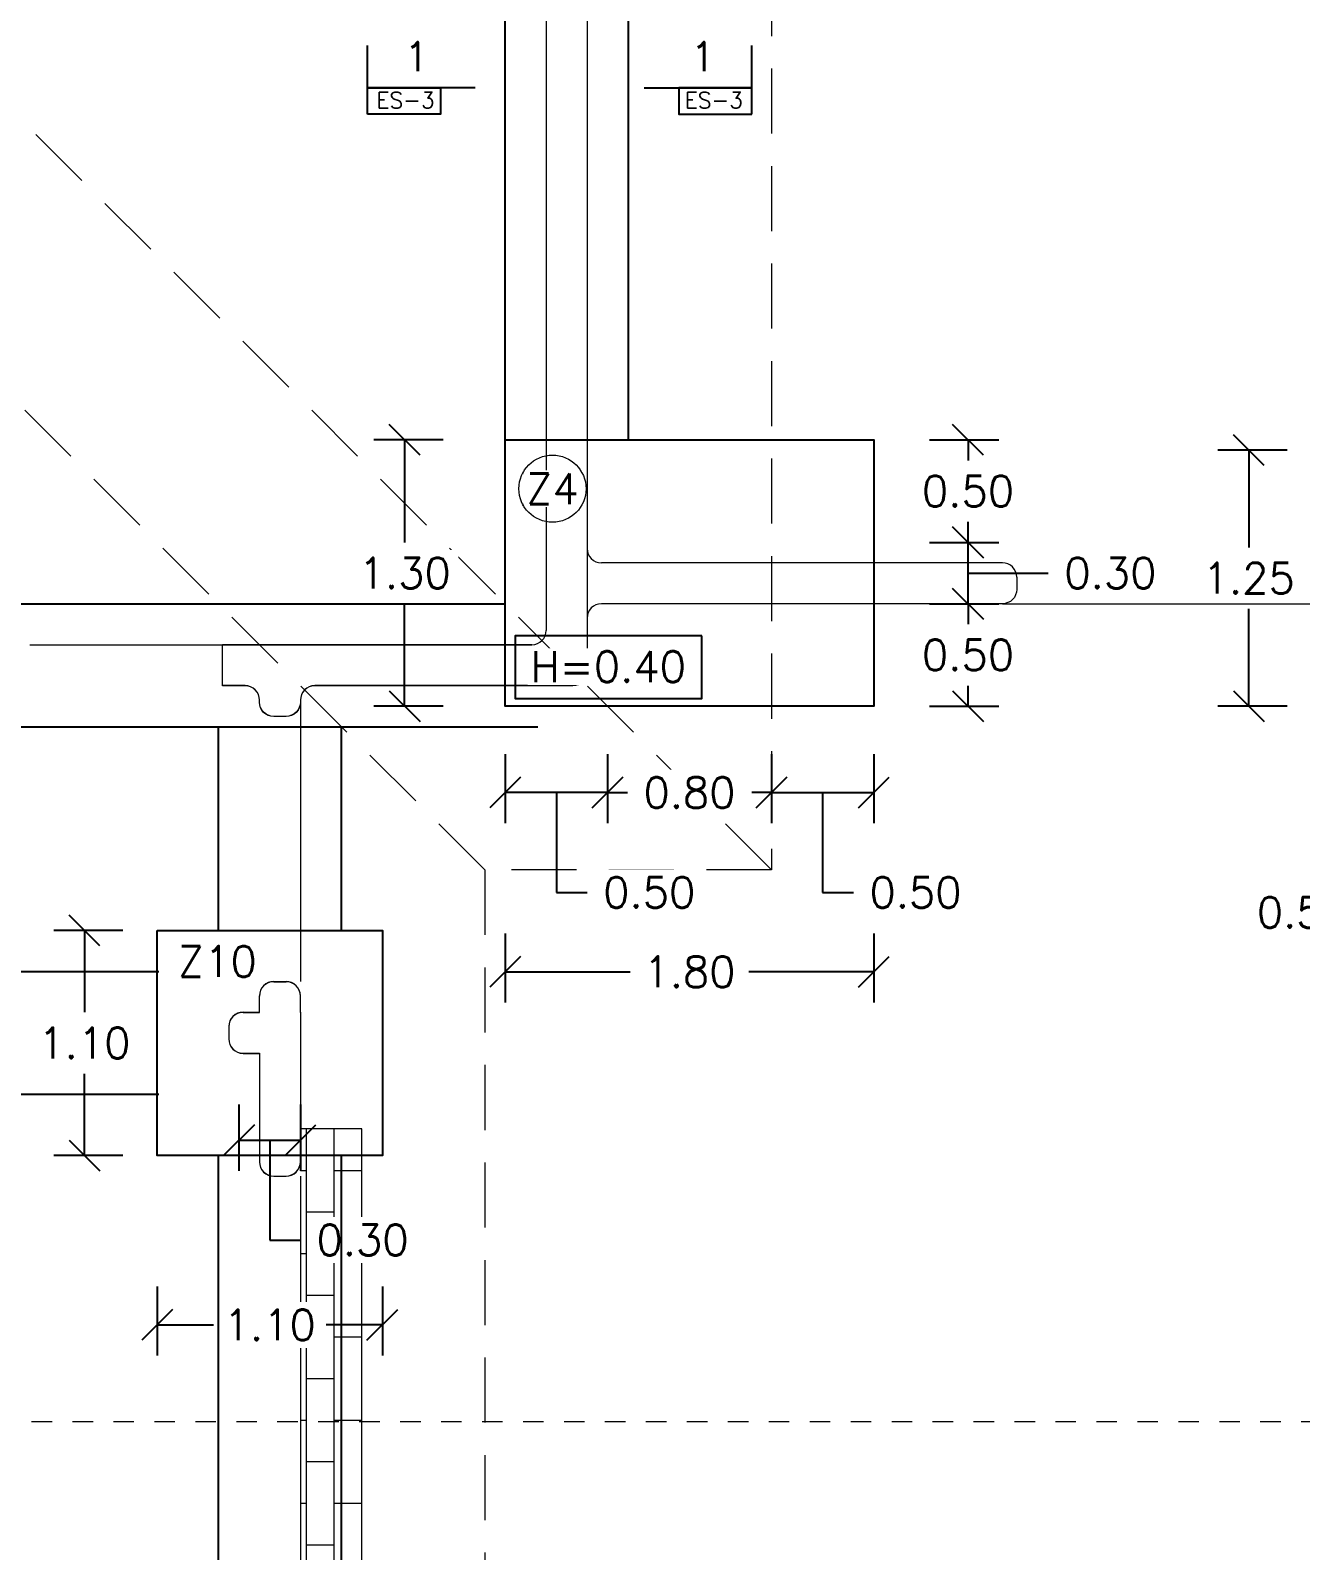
# Model space of a CAD drawing. Header units: metres. Extents: x -25 to 234, y -25 to 53.
# Drawn here: x 90.81 to 97.01, y 37.82 to 45.25 of the extents above; entities that cross this region are included whole.
import ezdxf

# ---------------------------------------------------------------- set-up
doc = ezdxf.new("R2010")
doc.units = ezdxf.units.M
doc.header["$LTSCALE"] = 0.1
doc.header["$MEASUREMENT"] = 0
doc.header["$PDMODE"] = 66
for name, pattern in [('CONTINU', [0]), ('CONTINUA', [0]), ('DASHDOT', [1, 0.5, -0.25, 0, -0.25]), ('HIDDEN2', [4.7625, 3.175, -1.5875])]:
    doc.linetypes.add(name, pattern=pattern)
for name, color, linetype, lineweight in [('0-S-GRID-IDEN', 1, 'Continuous', 9), ('A-SECT-IDEN', 251, 'CONTINU', 9), ('A-WALL', 7, 'Continuous', 5), ('piso', 253, 'Continuous', 0)]:
    doc.layers.add(name, color=color, linetype=linetype, lineweight=lineweight)
for name, color, linetype in [('001-DIMTEXTO', 4, 'Continuous'), ('DIMENSIONES', 7, 'Continuous'), ('DIMTEXTO', 4, 'Continuous'), ('HATCH', 8, 'Continuous'), ('TEXTOS', 4, 'Continuous'), ('ZAPATAS', 6, 'Continuous')]:
    doc.layers.add(name, color=color, linetype=linetype)
doc.layers.add('hatch piso', color=253, linetype='Continuous', lineweight=0, transparency=0.7)
doc.layers.add('pisos', color=253, linetype='Continuous', lineweight=0, transparency=0.1)
doc.layers.add('Techos 1', color=7, linetype='HIDDEN2', lineweight=9, true_color=0x42391a)
doc.styles.add('SMPLEX', font='simplex.shx')
doc.dimstyles.new('DIM-75', dxfattribs={"dimscale": 0.75, "dimtxt": 0.2, "dimasz": 0.2, "dimexe": 0.2, "dimexo": 0.2, "dimgap": 0.1, "dimtad": 0, "dimtih": 1, "dimtoh": 1, "dimzin": 0, "dimdsep": 46, "dimtxsty": 'SMPLEX', "dimblk1": 'OBLIQUE', "dimblk2": 'OBLIQUE', "dimsah": 1, "dimcen": 0.2, "dimclrd": 4, "dimclre": 4, "dimclrt": 4, "dimadec": 0, "dimazin": 0, "dimtfac": 1, "dimtmove": 1, "dimatfit": 3, "dimldrblk": 'OPEN30', "dimfxl": 0.25, "dimfxlon": 1, "dimtfill": 1, "dimtolj": 1, "dimtzin": 0, "dimarcsym": 0})

# ---------------------------------------------------------------- blocks, each defined once
blk = doc.blocks.new('PL MUEBLES 1N NASAS 09')
at = {"layer": 'A-WALL', "color": 4}
for p, q in [((47.6305, 52.6781), (47.6305, 46.8181)), ((47.8305, 52.6781), (47.8305, 47.2181)), ((49.8584, 47.1481), (47.9005, 47.1481)), ((47.5605, 46.7481), (46.0505, 46.7481)), ((46.0505, 46.5481), (46.0505, 46.7481)), ((46.3005, 45.1035), (46.3605, 45.1035)), ((46.2305, 44.9529), (46.2305, 45.0335)), ((46.4305, 44.9535), (46.4305, 45.0335)), ((46.1505, 44.9535), (46.2305, 44.9535)), ((46.4305, 44.9535), (46.4305, 44.2235)), ((46.0805, 44.8835), (46.0805, 44.8235)), ((46.1505, 44.7535), (46.2305, 44.7535)), ((46.2305, 44.7535), (46.2305, 44.2235)), ((46.3005, 44.1535), (46.3605, 44.1535))]:
    blk.add_line(p, q, dxfattribs=at)
blk.add_lwpolyline([(49.9284, 47.0781), (49.9284, 47.0181, -0.414214), (49.8584, 46.9481), (47.9005, 46.9481, 0.414214), (47.8305, 46.8781), (47.8305, 46.6181, -0.414214), (47.7605, 46.5481), (46.5005, 46.5481, 0.414214), (46.4305, 46.4781), (46.4305, 46.4681, -0.414214), (46.3605, 46.3981), (46.3005, 46.3981, -0.414214), (46.2305, 46.4681), (46.2305, 46.4781, 0.414214), (46.1605, 46.5481), (46.0505, 46.5481)], format="xyb", dxfattribs=at)
for centre, start, end in [((47.9005, 47.2181), 180, 270), ((47.5605, 46.8181), 270, 0), ((46.3005, 45.0335), 90, 180), ((46.3605, 45.0335), 0, 90), ((46.1505, 44.8835), 90, 180), ((46.1505, 44.8235), 180, 270), ((46.3005, 44.2235), 180, 270), ((46.3605, 44.2235), 270, 0)]:
    blk.add_arc(centre, 0.07, start, end, dxfattribs=at)
at = {"layer": 'A-WALL', "color": 4, "transparency": 33554684}
blk.add_arc((49.8584, 47.0781), 0.07, 0, 90, dxfattribs=at)
at = {"layer": 'piso', "color": 4}
for p, q in [((45.11, 46.7481), (46.05, 46.7481)), ((46.4305, 46.4681), (46.4305, 45.1035)), ((46.7305, 44.3841), (46.4305, 44.3841)), ((46.7305, 41.6828), (46.7305, 44.3841)), ((46.4305, 44.1535), (46.4305, 41.8835))]:
    blk.add_line(p, q, dxfattribs=at)
at = {"layer": 'pisos', "color": 4}
blk.add_line((49.8584, 46.9481), (51.5984, 46.9481), dxfattribs=at)
at = {"layer": 'Techos 1', "color": 4}
for p, q in [((48.7305, 53.8481), (48.7305, 45.6481)), ((48.7305, 45.6481), (44.6305, 49.7481)), ((47.3305, 45.6481), (44.1805, 48.7981)), ((48.7305, 45.6481), (47.3305, 45.6481)), ((47.3305, 45.6481), (47.3305, 40.259))]:
    blk.add_line(p, q, dxfattribs=at)
blk = doc.blocks.new('A$C2bbc346b')
at = {"layer": 'A-WALL', "color": 7, "true_color": 0xffffff}
for p, q in [((7.8, -0.27), (7.8, -6.13)), ((6.47, -7.8445), (6.53, -7.8445)), ((6.4, -7.9952), (6.4, -7.9145)), ((6.6, -7.9945), (6.6, -7.9145)), ((6.32, -7.9945), (6.4, -7.9945)), ((6.6, -7.9945), (6.6, -8.7245)), ((6.25, -8.0645), (6.25, -8.1245)), ((6.32, -8.1945), (6.4, -8.1945)), ((6.4, -8.1945), (6.4, -8.7245)), ((6.47, -8.7945), (6.53, -8.7945))]:
    blk.add_line(p, q, dxfattribs=at)
blk.add_lwpolyline([(8, -0.27), (8, -6.33, -0.414214), (7.93, -6.4), (6.67, -6.4, 0.414214), (6.6, -6.47), (6.6, -6.48, -0.414214), (6.53, -6.55), (6.47, -6.55, -0.414214), (6.4, -6.48), (6.4, -6.47, 0.414214), (6.33, -6.4), (6.22, -6.4), (6.22, -6.2), (7.73, -6.2)], format="xyb", dxfattribs=at)
for centre, start, end in [((6.47, -7.9145), 90, 180), ((6.53, -7.9145), 0, 90), ((6.32, -8.0645), 90, 180), ((6.32, -8.1245), 180, 270), ((6.47, -8.7245), 180, 270), ((6.53, -8.7245), 270, 0)]:
    blk.add_arc(centre, 0.07, start, end, dxfattribs=at)
blk = doc.blocks.new('_Oblique')
at = {"color": 0, "linetype": 'ByBlock', "lineweight": -2}
blk.add_line((-0.5, -0.5), (0.5, 0.5), dxfattribs=at)
blk = doc.blocks.new('*D835')
at = {"layer": 'Defpoints', "color": 0, "linetype": 'CONTINUA', "transparency": 16777216}
for p in [(104.1796, -7.2559), (104.6497, -7.2559), (104.6497, -8.5059)]:
    blk.add_point(p, dxfattribs=at)
at = {"layer": 'DIMENSIONES', "color": 4, "linetype": 'CONTINUA', "lineweight": -2, "transparency": 16777216}
for p, q in [((104.3671, -7.2559), (104.0296, -7.2559)), ((104.1796, -7.2559), (104.1796, -7.7309)), ((104.1796, -8.5059), (104.1796, -8.0309)), ((104.3671, -8.5059), (104.0296, -8.5059))]:
    blk.add_line(p, q, dxfattribs=at)
at = {"layer": 'DIMENSIONES', "color": 4, "linetype": 'CONTINUA', "lineweight": -2, "transparency": 16777216, "xscale": 0.15, "yscale": 0.15, "zscale": 0.15}
for p, rotation in [((104.1796, -7.2559), 90), ((104.1796, -8.5059), 270)]:
    blk.add_blockref('_Oblique', p, dxfattribs=dict(at, rotation=rotation))
at = {"layer": 'DIMENSIONES', "color": 4, "linetype": 'CONTINUA', "transparency": 16777216, "insert": (104.1796, -7.8809), "char_height": 0.15, "attachment_point": 5, "style": 'SMPLEX', "bg_fill": 3, "box_fill_scale": 1.25, "bg_fill_color": 256, "bg_fill_true_color": 13158600, "bg_fill_transparency": 0}
blk.add_mtext('\\A1;1.25', dxfattribs=at)
blk = doc.blocks.new('_Open30')
at = {"layer": 'DIMTEXTO', "color": 0, "lineweight": -2}
for p, q in [((-1, 0.268), (0, 0)), ((0, 0), (-1, -0.268)), ((0, 0), (-1, 0))]:
    blk.add_line(p, q, dxfattribs=at)
blk = doc.blocks.new('*D888')
at = {"layer": 'Defpoints', "color": 0, "linetype": 'CONTINUA', "transparency": 16777216}
for p in [(101.0491, -8.0059), (101.8491, -8.0059), (101.8491, -8.928)]:
    blk.add_point(p, dxfattribs=at)
at = {"layer": 'DIMENSIONES', "color": 4, "linetype": 'CONTINUA', "lineweight": -2, "transparency": 16777216}
for p, q in [((101.0491, -8.7405), (101.0491, -9.078)), ((101.8491, -8.7405), (101.8491, -9.078)), ((101.0491, -8.928), (101.1455, -8.928)), ((101.8491, -8.928), (101.7527, -8.928))]:
    blk.add_line(p, q, dxfattribs=at)
at = {"layer": 'DIMENSIONES', "color": 4, "linetype": 'CONTINUA', "lineweight": -2, "transparency": 16777216, "xscale": 0.15, "yscale": 0.15, "zscale": 0.15, "rotation": 180}
blk.add_blockref('_Oblique', (101.0491, -8.928), dxfattribs=at)
at = {"layer": 'DIMENSIONES', "color": 4, "linetype": 'CONTINUA', "lineweight": -2, "transparency": 16777216, "xscale": 0.15, "yscale": 0.15, "zscale": 0.15}
blk.add_blockref('_Oblique', (101.8491, -8.928), dxfattribs=at)
at = {"layer": 'DIMENSIONES', "color": 4, "linetype": 'CONTINUA', "transparency": 16777216, "insert": (101.4491, -8.928), "char_height": 0.15, "attachment_point": 5, "style": 'SMPLEX', "bg_fill": 3, "box_fill_scale": 1.25, "bg_fill_color": 256, "bg_fill_true_color": 13158600, "bg_fill_transparency": 0}
blk.add_mtext('\\A1;0.80', dxfattribs=at)
blk = doc.blocks.new('*D889')
at = {"layer": 'Defpoints', "color": 0, "linetype": 'CONTINUA', "transparency": 16777216}
for p in [(101.8491, -7.7059), (102.809, -7.7059), (102.3505, -8.0059)]:
    blk.add_point(p, dxfattribs=at)
at = {"layer": 'DIMENSIONES', "color": 4, "linetype": 'CONTINUA', "lineweight": -2, "transparency": 16777216}
for p, q in [((102.6215, -7.7059), (102.959, -7.7059)), ((102.809, -8.0059), (102.809, -7.7059)), ((102.809, -7.8559), (103.0509, -7.8559)), ((103.0509, -7.8559), (103.2009, -7.8559)), ((102.6215, -8.0059), (102.959, -8.0059))]:
    blk.add_line(p, q, dxfattribs=at)
at = {"layer": 'DIMENSIONES', "color": 4, "linetype": 'CONTINUA', "lineweight": -2, "transparency": 16777216, "xscale": 0.15, "yscale": 0.15, "zscale": 0.15}
for p, rotation in [((102.809, -7.7059), 90), ((102.809, -8.0059), 270)]:
    blk.add_blockref('_Oblique', p, dxfattribs=dict(at, rotation=rotation))
at = {"layer": 'DIMENSIONES', "color": 4, "linetype": 'CONTINUA', "transparency": 16777216, "insert": (103.5045, -7.8559), "char_height": 0.15, "attachment_point": 5, "style": 'SMPLEX', "bg_fill": 3, "box_fill_scale": 1.25, "bg_fill_color": 256, "bg_fill_true_color": 13158600, "bg_fill_transparency": 0}
blk.add_mtext('\\A1;0.30', dxfattribs=at)
blk = doc.blocks.new('*D890')
at = {"layer": 'Defpoints', "color": 0, "linetype": 'CONTINUA', "transparency": 16777216}
for p in [(100.5491, -8.8616), (102.3491, -8.8616), (102.3491, -9.8033)]:
    blk.add_point(p, dxfattribs=at)
at = {"layer": 'DIMENSIONES', "color": 4, "linetype": 'CONTINUA', "lineweight": -2, "transparency": 16777216}
for p, q in [((100.5491, -9.6158), (100.5491, -9.9533)), ((102.3491, -9.6158), (102.3491, -9.9533)), ((100.5491, -9.8033), (101.1598, -9.8033)), ((102.3491, -9.8033), (101.7384, -9.8033))]:
    blk.add_line(p, q, dxfattribs=at)
at = {"layer": 'DIMENSIONES', "color": 4, "linetype": 'CONTINUA', "lineweight": -2, "transparency": 16777216, "xscale": 0.15, "yscale": 0.15, "zscale": 0.15, "rotation": 180}
blk.add_blockref('_Oblique', (100.5491, -9.8033), dxfattribs=at)
at = {"layer": 'DIMENSIONES', "color": 4, "linetype": 'CONTINUA', "lineweight": -2, "transparency": 16777216, "xscale": 0.15, "yscale": 0.15, "zscale": 0.15}
blk.add_blockref('_Oblique', (102.3491, -9.8033), dxfattribs=at)
at = {"layer": 'DIMENSIONES', "color": 4, "linetype": 'CONTINUA', "transparency": 16777216, "insert": (101.4491, -9.8033), "char_height": 0.15, "attachment_point": 5, "style": 'SMPLEX', "bg_fill": 3, "box_fill_scale": 1.25, "bg_fill_color": 256, "bg_fill_true_color": 13158600, "bg_fill_transparency": 0}
blk.add_mtext('\\A1;1.80', dxfattribs=at)
blk = doc.blocks.new('*D893')
at = {"layer": 'Defpoints', "color": 0, "linetype": 'CONTINUA', "transparency": 16777216}
for p in [(100.0581, -7.2059), (100.5491, -7.2059), (100.5491, -8.5059)]:
    blk.add_point(p, dxfattribs=at)
at = {"layer": 'DIMENSIONES', "color": 4, "linetype": 'CONTINUA', "lineweight": -2, "transparency": 16777216}
for p, q in [((100.2456, -7.2059), (99.9081, -7.2059)), ((100.0581, -7.2059), (100.0581, -7.7059)), ((100.0581, -8.5059), (100.0581, -8.0059)), ((100.2456, -8.5059), (99.9081, -8.5059))]:
    blk.add_line(p, q, dxfattribs=at)
at = {"layer": 'DIMENSIONES', "color": 4, "linetype": 'CONTINUA', "lineweight": -2, "transparency": 16777216, "xscale": 0.15, "yscale": 0.15, "zscale": 0.15}
for p, rotation in [((100.0581, -7.2059), 90), ((100.0581, -8.5059), 270)]:
    blk.add_blockref('_Oblique', p, dxfattribs=dict(at, rotation=rotation))
at = {"layer": 'DIMENSIONES', "color": 4, "linetype": 'CONTINUA', "transparency": 16777216, "insert": (100.0581, -7.8559), "char_height": 0.15, "attachment_point": 5, "style": 'SMPLEX', "bg_fill": 3, "box_fill_scale": 1.25, "bg_fill_color": 256, "bg_fill_true_color": 13158600, "bg_fill_transparency": 0}
blk.add_mtext('\\A1;1.30', dxfattribs=at)
blk = doc.blocks.new('*D891')
at = {"layer": 'Defpoints', "color": 0, "linetype": 'CONTINUA', "transparency": 16777216}
for p in [(102.3505, -8.0059), (102.3505, -8.5059), (102.809, -8.5059)]:
    blk.add_point(p, dxfattribs=at)
at = {"layer": 'DIMENSIONES', "color": 4, "linetype": 'CONTINUA', "lineweight": -2, "transparency": 16777216}
for p, q in [((102.6215, -8.0059), (102.959, -8.0059)), ((102.809, -8.0059), (102.809, -8.1059)), ((102.809, -8.5059), (102.809, -8.4059)), ((102.6215, -8.5059), (102.959, -8.5059))]:
    blk.add_line(p, q, dxfattribs=at)
at = {"layer": 'DIMENSIONES', "color": 4, "linetype": 'CONTINUA', "lineweight": -2, "transparency": 16777216, "xscale": 0.15, "yscale": 0.15, "zscale": 0.15}
for p, rotation in [((102.809, -8.0059), 90), ((102.809, -8.5059), 270)]:
    blk.add_blockref('_Oblique', p, dxfattribs=dict(at, rotation=rotation))
at = {"layer": 'DIMENSIONES', "color": 4, "linetype": 'CONTINUA', "transparency": 16777216, "insert": (102.809, -8.2559), "char_height": 0.15, "attachment_point": 5, "style": 'SMPLEX', "bg_fill": 3, "box_fill_scale": 1.25, "bg_fill_color": 256, "bg_fill_true_color": 13158600, "bg_fill_transparency": 0}
blk.add_mtext('\\A1;0.50', dxfattribs=at)
blk = doc.blocks.new('*D894')
at = {"layer": 'Defpoints', "color": 0, "linetype": 'CONTINUA', "transparency": 16777216}
for p in [(101.8491, -7.2059), (102.809, -7.2059), (101.8491, -7.7059)]:
    blk.add_point(p, dxfattribs=at)
at = {"layer": 'DIMENSIONES', "color": 4, "linetype": 'CONTINUA', "lineweight": -2, "transparency": 16777216}
for p, q in [((102.6215, -7.2059), (102.959, -7.2059)), ((102.809, -7.2059), (102.809, -7.3059)), ((102.809, -7.7059), (102.809, -7.6059)), ((102.6215, -7.7059), (102.959, -7.7059))]:
    blk.add_line(p, q, dxfattribs=at)
at = {"layer": 'DIMENSIONES', "color": 4, "linetype": 'CONTINUA', "lineweight": -2, "transparency": 16777216, "xscale": 0.15, "yscale": 0.15, "zscale": 0.15}
for p, rotation in [((102.809, -7.2059), 90), ((102.809, -7.7059), 270)]:
    blk.add_blockref('_Oblique', p, dxfattribs=dict(at, rotation=rotation))
at = {"layer": 'DIMENSIONES', "color": 4, "linetype": 'CONTINUA', "transparency": 16777216, "insert": (102.809, -7.4559), "char_height": 0.15, "attachment_point": 5, "style": 'SMPLEX', "bg_fill": 3, "box_fill_scale": 1.25, "bg_fill_color": 256, "bg_fill_true_color": 13158600, "bg_fill_transparency": 0}
blk.add_mtext('\\A1;0.50', dxfattribs=at)
blk = doc.blocks.new('*D895')
at = {"layer": 'Defpoints', "color": 0, "linetype": 'CONTINUA', "transparency": 16777216}
for p in [(101.8491, -8.0059), (102.3491, -8.0059), (102.3491, -8.928)]:
    blk.add_point(p, dxfattribs=at)
at = {"layer": 'DIMENSIONES', "color": 4, "linetype": 'CONTINUA', "lineweight": -2, "transparency": 16777216}
for p, q in [((101.8491, -8.7405), (101.8491, -9.078)), ((102.3491, -8.7405), (102.3491, -9.078)), ((101.8491, -8.928), (102.3491, -8.928)), ((102.0991, -8.928), (102.0991, -9.4155)), ((102.0991, -9.4155), (102.2491, -9.4155))]:
    blk.add_line(p, q, dxfattribs=at)
at = {"layer": 'DIMENSIONES', "color": 4, "linetype": 'CONTINUA', "lineweight": -2, "transparency": 16777216, "xscale": 0.15, "yscale": 0.15, "zscale": 0.15, "rotation": 180}
blk.add_blockref('_Oblique', (101.8491, -8.928), dxfattribs=at)
at = {"layer": 'DIMENSIONES', "color": 4, "linetype": 'CONTINUA', "lineweight": -2, "transparency": 16777216, "xscale": 0.15, "yscale": 0.15, "zscale": 0.15}
blk.add_blockref('_Oblique', (102.3491, -8.928), dxfattribs=at)
at = {"layer": 'DIMENSIONES', "color": 4, "linetype": 'CONTINUA', "transparency": 16777216, "insert": (102.5527, -9.4155), "char_height": 0.15, "attachment_point": 5, "style": 'SMPLEX', "bg_fill": 3, "box_fill_scale": 1.25, "bg_fill_color": 256, "bg_fill_true_color": 13158600, "bg_fill_transparency": 0}
blk.add_mtext('\\A1;0.50', dxfattribs=at)
blk = doc.blocks.new('*D892')
at = {"layer": 'Defpoints', "color": 0, "linetype": 'CONTINUA', "transparency": 16777216}
for p in [(100.5491, -8.0059), (101.0491, -8.0059), (100.5491, -8.928)]:
    blk.add_point(p, dxfattribs=at)
at = {"layer": 'DIMENSIONES', "color": 4, "linetype": 'CONTINUA', "lineweight": -2, "transparency": 16777216}
for p, q in [((100.5491, -8.7405), (100.5491, -9.078)), ((101.0491, -8.7405), (101.0491, -9.078)), ((101.0491, -8.928), (100.5491, -8.928)), ((100.7991, -8.928), (100.7991, -9.4155)), ((100.7991, -9.4155), (100.9491, -9.4155))]:
    blk.add_line(p, q, dxfattribs=at)
at = {"layer": 'DIMENSIONES', "color": 4, "linetype": 'CONTINUA', "lineweight": -2, "transparency": 16777216, "xscale": 0.15, "yscale": 0.15, "zscale": 0.15, "rotation": 180}
blk.add_blockref('_Oblique', (100.5491, -8.928), dxfattribs=at)
at = {"layer": 'DIMENSIONES', "color": 4, "linetype": 'CONTINUA', "lineweight": -2, "transparency": 16777216, "xscale": 0.15, "yscale": 0.15, "zscale": 0.15}
blk.add_blockref('_Oblique', (101.0491, -8.928), dxfattribs=at)
at = {"layer": 'DIMENSIONES', "color": 4, "linetype": 'CONTINUA', "transparency": 16777216, "insert": (101.2527, -9.4155), "char_height": 0.15, "attachment_point": 5, "style": 'SMPLEX', "bg_fill": 3, "box_fill_scale": 1.25, "bg_fill_color": 256, "bg_fill_true_color": 13158600, "bg_fill_transparency": 0}
blk.add_mtext('\\A1;0.50', dxfattribs=at)
blk = doc.blocks.new('*D967')
at = {"layer": 'Defpoints', "color": 0, "linetype": 'CONTINUA', "transparency": 16777216}
for p in [(104.6497, -8.0059), (105.1497, -8.0059), (104.6497, -9.0256)]:
    blk.add_point(p, dxfattribs=at)
at = {"layer": 'DIMENSIONES', "color": 4, "linetype": 'CONTINUA', "lineweight": -2, "transparency": 16777216}
for p, q in [((104.6497, -8.8381), (104.6497, -9.1756)), ((105.1497, -8.8381), (105.1497, -9.1756)), ((105.1497, -9.0256), (104.6497, -9.0256)), ((104.8997, -9.0256), (104.8977, -9.5131)), ((104.8977, -9.5131), (104.7477, -9.5131))]:
    blk.add_line(p, q, dxfattribs=at)
at = {"layer": 'DIMENSIONES', "color": 4, "linetype": 'CONTINUA', "lineweight": -2, "transparency": 16777216, "xscale": 0.15, "yscale": 0.15, "zscale": 0.15, "rotation": 180}
blk.add_blockref('_Oblique', (104.6497, -9.0256), dxfattribs=at)
at = {"layer": 'DIMENSIONES', "color": 4, "linetype": 'CONTINUA', "lineweight": -2, "transparency": 16777216, "xscale": 0.15, "yscale": 0.15, "zscale": 0.15}
blk.add_blockref('_Oblique', (105.1497, -9.0256), dxfattribs=at)
at = {"layer": 'DIMENSIONES', "color": 4, "linetype": 'CONTINUA', "transparency": 16777216, "insert": (104.4441, -9.5131), "char_height": 0.15, "attachment_point": 5, "style": 'SMPLEX', "bg_fill": 3, "box_fill_scale": 1.25, "bg_fill_color": 256, "bg_fill_true_color": 13158600, "bg_fill_transparency": 0}
blk.add_mtext('\\A1;0.50', dxfattribs=at)
blk = doc.blocks.new('*D970')
at = {"layer": 'Defpoints', "color": 0, "linetype": 'CONTINUA', "transparency": 16777216}
for p in [(99.2491, -10.3004), (99.5491, -10.3004), (99.5491, -10.6255)]:
    blk.add_point(p, dxfattribs=at)
at = {"layer": 'DIMENSIONES', "color": 4, "linetype": 'CONTINUA', "lineweight": -2, "transparency": 16777216}
for p, q in [((99.2491, -10.4504), (99.2491, -10.7755)), ((99.5491, -10.4504), (99.5491, -10.7755)), ((99.2491, -10.6255), (99.5491, -10.6255)), ((99.3991, -10.6255), (99.3991, -11.113)), ((99.3991, -11.113), (99.5491, -11.113))]:
    blk.add_line(p, q, dxfattribs=at)
at = {"layer": 'DIMENSIONES', "color": 4, "linetype": 'CONTINUA', "lineweight": -2, "transparency": 16777216, "xscale": 0.15, "yscale": 0.15, "zscale": 0.15, "rotation": 180}
blk.add_blockref('_Oblique', (99.2491, -10.6255), dxfattribs=at)
at = {"layer": 'DIMENSIONES', "color": 4, "linetype": 'CONTINUA', "lineweight": -2, "transparency": 16777216, "xscale": 0.15, "yscale": 0.15, "zscale": 0.15}
blk.add_blockref('_Oblique', (99.5491, -10.6255), dxfattribs=at)
at = {"layer": 'DIMENSIONES', "color": 4, "linetype": 'CONTINUA', "transparency": 16777216, "insert": (99.8527, -11.113), "char_height": 0.15, "attachment_point": 5, "style": 'SMPLEX', "bg_fill": 3, "box_fill_scale": 1.25, "bg_fill_color": 256, "bg_fill_true_color": 13158600, "bg_fill_transparency": 0}
blk.add_mtext('\\A1;0.30', dxfattribs=at)
blk = doc.blocks.new('*D971')
at = {"layer": 'Defpoints', "color": 0, "linetype": 'CONTINUA', "transparency": 16777216}
for p in [(98.8491, -10.7004), (99.9491, -10.7004), (99.9491, -11.5277)]:
    blk.add_point(p, dxfattribs=at)
at = {"layer": 'DIMENSIONES', "color": 4, "linetype": 'CONTINUA', "lineweight": -2, "transparency": 16777216}
for p, q in [((98.8491, -11.3402), (98.8491, -11.6777)), ((99.9491, -11.3402), (99.9491, -11.6777)), ((98.8491, -11.5277), (99.1241, -11.5277)), ((99.9491, -11.5277), (99.6741, -11.5277))]:
    blk.add_line(p, q, dxfattribs=at)
at = {"layer": 'DIMENSIONES', "color": 4, "linetype": 'CONTINUA', "lineweight": -2, "transparency": 16777216, "xscale": 0.15, "yscale": 0.15, "zscale": 0.15, "rotation": 180}
blk.add_blockref('_Oblique', (98.8491, -11.5277), dxfattribs=at)
at = {"layer": 'DIMENSIONES', "color": 4, "linetype": 'CONTINUA', "lineweight": -2, "transparency": 16777216, "xscale": 0.15, "yscale": 0.15, "zscale": 0.15}
blk.add_blockref('_Oblique', (99.9491, -11.5277), dxfattribs=at)
at = {"layer": 'DIMENSIONES', "color": 4, "linetype": 'CONTINUA', "transparency": 16777216, "insert": (99.3991, -11.5277), "char_height": 0.15, "attachment_point": 5, "style": 'SMPLEX', "bg_fill": 3, "box_fill_scale": 1.25, "bg_fill_color": 256, "bg_fill_true_color": 13158600, "bg_fill_transparency": 0}
blk.add_mtext('\\A1;1.10', dxfattribs=at)
blk = doc.blocks.new('*D972')
at = {"layer": 'Defpoints', "color": 0, "linetype": 'CONTINUA', "transparency": 16777216}
for p in [(98.4946, -9.6015), (98.8491, -9.6015), (98.8491, -10.7004)]:
    blk.add_point(p, dxfattribs=at)
at = {"layer": 'DIMENSIONES', "color": 4, "linetype": 'CONTINUA', "lineweight": -2, "transparency": 16777216}
for p, q in [((98.6821, -9.6015), (98.3446, -9.6015)), ((98.4946, -9.6015), (98.4946, -10.0009)), ((98.4946, -10.7004), (98.4946, -10.3009)), ((98.6821, -10.7004), (98.3446, -10.7004))]:
    blk.add_line(p, q, dxfattribs=at)
at = {"layer": 'DIMENSIONES', "color": 4, "linetype": 'CONTINUA', "lineweight": -2, "transparency": 16777216, "xscale": 0.15, "yscale": 0.15, "zscale": 0.15}
for p, rotation in [((98.4946, -9.6015), 90), ((98.4946, -10.7004), 270)]:
    blk.add_blockref('_Oblique', p, dxfattribs=dict(at, rotation=rotation))
at = {"layer": 'DIMENSIONES', "color": 4, "linetype": 'CONTINUA', "transparency": 16777216, "insert": (98.4946, -10.1509), "char_height": 0.15, "attachment_point": 5, "style": 'SMPLEX', "bg_fill": 3, "box_fill_scale": 1.25, "bg_fill_color": 256, "bg_fill_true_color": 13158600, "bg_fill_transparency": 0}
blk.add_mtext('\\A1;1.10', dxfattribs=at)
blk = doc.blocks.new('A$C49d8b0bc')
at = {"layer": 'TEXTOS', "color": 6, "linetype": 'Continuous', "ltscale": 0.01}
for p, q in [((10.4123, 18.328), (10.4123, 18.6627)), ((12.2878, 18.328), (12.2878, 18.6627))]:
    blk.add_line(p, q, dxfattribs=at)
at = {"layer": 'TEXTOS', "color": 5, "linetype": 'Continuous', "ltscale": 0.01}
for p, q in [((10.937, 18.4568), (10.4123, 18.4568)), ((11.7632, 18.4568), (12.2878, 18.4568))]:
    blk.add_line(p, q, dxfattribs=at)
at = {"layer": 'TEXTOS', "color": 8, "linetype": 'Continuous', "ltscale": 0.01}
for points in [[(10.4123, 18.328), (10.4123, 18.4568), (10.7683, 18.4568), (10.7683, 18.328)], [(12.2878, 18.328), (12.2878, 18.4568), (11.9319, 18.4568), (11.9319, 18.328)]]:
    blk.add_lwpolyline(points, close=True, dxfattribs=at)
at = {"layer": 'ZAPATAS', "lineweight": 25}
for p, q in [((11.684, 21.0865), (11.684, 16.7365)), ((9.684, 14.3409), (9.684, 15.3354)), ((10.284, 14.3409), (10.284, 15.3354))]:
    blk.add_line(p, q, dxfattribs=at)
at = {"layer": 'HATCH', "ltscale": 0.2}
blk.add_blockref('A$C2bbc346b', (3.484, 21.9354), dxfattribs=at)
at = {"layer": 'TEXTOS', "color": 4, "ltscale": 0.5, "char_height": 0.0781, "attachment_point": 5, "style": 'SMPLEX'}
for insert in [(10.5974, 18.3958), (12.1028, 18.3958)]:
    blk.add_mtext('ES-3', dxfattribs=dict(at, insert=insert))
at = {"layer": 'DIMENSIONES', "linetype": 'CONTINUA'}
dim = blk.add_linear_dim(base=(14.7145, 16.6865), p1=(15.1847, 15.4365), p2=(15.1847, 16.6865), angle=90, dimstyle='DIM-75', dxfattribs=at)
dim.commit()
dim.dimension.update_dxf_attribs({"geometry": '*D835', "text_midpoint": (14.7145, 16.0615), "insert": (-89.4651, 23.9423)})
at = {"layer": 'DIMTEXTO', "color": 4, "lineweight": -3, "char_height": 0.142, "attachment_point": 5, "style": 'SMPLEX', "bg_fill": 3, "box_fill_scale": 1.1, "bg_fill_color": 256, "bg_fill_true_color": 13158600, "bg_fill_transparency": 0}
for insert in [(10.651, 18.6086), (12.0491, 18.6086)]:
    blk.add_mtext('1', dxfattribs=dict(at, insert=insert))
at = {"layer": 'DIMENSIONES', "linetype": 'CONTINUA'}
for base, p1, p2, picture, middle in [((12.384, 15.0143), (11.584, 15.9365), (12.384, 15.9365), '*D888', (11.984, 15.0143)), ((10.084, 13.3169), (9.784, 13.6419), (10.084, 13.6419), '*D970', (10.159, 12.8294))]:
    dim = blk.add_linear_dim(base=base, p1=p1, p2=p2, dimstyle='DIM-75', dxfattribs=at)
    dim.commit()
    dim.dimension.update_dxf_attribs({"geometry": picture, "text_midpoint": middle, "insert": (-89.4651, 23.9423)})
dim = blk.add_linear_dim(base=(15.1847, 14.9168), p1=(15.6847, 15.9365), p2=(15.1847, 15.9365), dimstyle='DIM-75', dxfattribs=at)
dim.commit()
dim.dimension.update_dxf_attribs({"geometry": '*D967', "text_midpoint": (15.2076, 14.4293), "dimtype": 128, "insert": (-89.4651, 23.9423)})
at = {"layer": 'ZAPATAS', "lineweight": 25}
blk.add_lwpolyline([(9.384, 14.3409), (10.484, 14.3409), (10.484, 13.2419), (9.384, 13.2419)], close=True, dxfattribs=at)
at = {"layer": 'DIMENSIONES', "linetype": 'CONTINUA'}
dim = blk.add_linear_dim(base=(13.3439, 16.2365), p1=(12.8854, 15.9365), p2=(12.384, 16.2365), angle=90, dimstyle='DIM-75', dxfattribs=at)
dim.commit()
dim.dimension.update_dxf_attribs({"geometry": '*D889', "text_midpoint": (13.8109, 16.0865), "dimtype": 128, "insert": (-89.4651, 23.9423)})
dim = blk.add_linear_dim(base=(12.884, 14.1391), p1=(11.084, 15.0808), p2=(12.884, 15.0808), dimstyle='DIM-75', dxfattribs=at)
dim.commit()
dim.dimension.update_dxf_attribs({"geometry": '*D890', "text_midpoint": (11.984, 14.1391), "insert": (-89.4651, 23.9423)})
at = {"layer": 'ZAPATAS', "lineweight": 25}
blk.add_lwpolyline([(11.084, 16.7365), (12.884, 16.7365), (12.884, 15.4365), (11.084, 15.4365)], close=True, dxfattribs=at)
at = {"layer": 'DIMTEXTO', "color": 4, "insert": (9.6783, 14.1895), "char_height": 0.15, "attachment_point": 5, "rotation": 0, "style": 'SMPLEX', "bg_fill": 3, "box_fill_scale": 1.1, "bg_fill_color": 256, "bg_fill_true_color": 13158600, "bg_fill_transparency": 0}
blk.add_mtext('\\A1;Z10', dxfattribs=at)
at = {"layer": 'DIMENSIONES', "linetype": 'CONTINUA'}
dim = blk.add_linear_dim(base=(10.484, 12.4146), p1=(9.384, 13.2419), p2=(10.484, 13.2419), dimstyle='DIM-75', dxfattribs=at)
dim.commit()
dim.dimension.update_dxf_attribs({"geometry": '*D971', "text_midpoint": (9.934, 12.4146), "insert": (-89.4651, 23.9423)})
at = {"layer": 'ZAPATAS', "lineweight": 25}
for p, q in [((9.684, 10.6409), (9.684, 13.2419)), ((10.284, 10.6409), (10.284, 13.2419))]:
    blk.add_line(p, q, dxfattribs=at)
at = {"layer": 'DIMTEXTO', "color": 4, "insert": (11.3146, 16.4983), "char_height": 0.15, "attachment_point": 5, "rotation": 0, "style": 'SMPLEX', "bg_fill": 3, "box_fill_scale": 1.1, "bg_fill_color": 256, "bg_fill_true_color": 13158600, "bg_fill_transparency": 0}
blk.add_mtext('\\A1;Z4', dxfattribs=at)
at = {"layer": 'DIMENSIONES', "linetype": 'CONTINUA'}
for base, p1, p2, picture, middle in [((10.593, 16.7365), (11.084, 15.4365), (11.084, 16.7365), '*D893', (10.593, 16.0865)), ((13.3439, 16.7365), (12.384, 16.2365), (12.384, 16.7365), '*D894', (13.3439, 16.4865)), ((13.3439, 15.4365), (12.8854, 15.9365), (12.8854, 15.4365), '*D891', (13.3439, 15.6865)), ((9.0295, 14.3409), (9.384, 13.2419), (9.384, 14.3409), '*D972', (9.0295, 13.7914))]:
    dim = blk.add_linear_dim(base=base, p1=p1, p2=p2, angle=90, dimstyle='DIM-75', dxfattribs=at)
    dim.commit()
    dim.dimension.update_dxf_attribs({"geometry": picture, "text_midpoint": middle, "insert": (-89.4651, 23.9423)})
at = {"layer": '0-S-GRID-IDEN'}
blk.add_circle((11.3146, 16.4983), 0.164, dxfattribs=at)
at = {"layer": 'ZAPATAS', "lineweight": 25}
for p, q in [((11.084, 16.7365), (11.084, 21.0865)), ((6.584, 14.1409), (9.3919, 14.1409)), ((6.584, 13.5409), (9.3919, 13.5409))]:
    blk.add_line(p, q, dxfattribs=at)
at = {"layer": 'DIMENSIONES', "linetype": 'CONTINUA'}
for base, p1, p2, picture, middle in [((11.084, 15.0143), (11.584, 15.9365), (11.084, 15.9365), '*D892', (11.559, 14.5268)), ((12.884, 15.0143), (12.384, 15.9365), (12.884, 15.9365), '*D895', (12.859, 14.5268))]:
    dim = blk.add_linear_dim(base=base, p1=p1, p2=p2, dimstyle='DIM-75', dxfattribs=at)
    dim.commit()
    dim.dimension.update_dxf_attribs({"geometry": picture, "text_midpoint": middle, "insert": (-89.4651, 23.9423)})
at = {"layer": 'DIMTEXTO', "color": 4}
blk.add_lwpolyline([(12.0445, 15.7802), (11.1321, 15.7802), (11.1321, 15.4746), (12.0445, 15.4746)], close=True, dxfattribs=at)
at = {"layer": 'ZAPATAS', "lineweight": 25}
for p, q in [((4.334, 15.9354), (11.084, 15.9354)), ((4.334, 15.3354), (11.2431, 15.3354))]:
    blk.add_line(p, q, dxfattribs=at)
at = {"layer": 'DIMTEXTO', "color": 4, "insert": (11.5877, 15.6292), "char_height": 0.15, "attachment_point": 5, "rotation": 0, "style": 'SMPLEX', "bg_fill": 3, "box_fill_scale": 1.1, "bg_fill_color": 256, "bg_fill_true_color": 13158600, "bg_fill_transparency": 0}
blk.add_mtext('\\A1;H=0.40', dxfattribs=at)

msp = doc.modelspace()

# ---------------------------------------------------------------- hatches: boundary and pattern name
at = {"layer": 'hatch piso'}
h = msp.add_hatch(dxfattribs=at)
h.set_pattern_fill('AR-BRSTD', color=256, scale=0.002, angle=-90)
h.set_pattern_definition([(270, (92.43019, 39.88169), (0.1354836, -2e-17), []), (0, (92.43019, 39.8817), (0.135484, 0.2032), [0.135484, -0.135484])])
h.paths.add_polyline_path([(92.1302, 39.8817), (92.4302, 39.8817), (92.4302, 37.1804), (92.1302, 37.1804)])

# ---------------------------------------------------------------- linework, layer by layer
at = {"layer": 'A-SECT-IDEN', "linetype": 'DASHDOT', "ltscale": 0.5}
msp.add_line((131.1174, 38.4511), (81.4613, 38.4511), dxfattribs=at)

# ---------------------------------------------------------------- block references
msp.add_blockref('PL MUEBLES 1N NASAS 09', (45.6997, -4.5024))

# ---------------------------------------------------------------- next in the draw order: block references
at = {"layer": '001-DIMTEXTO', "linetype": 'CONTINUA'}
msp.add_blockref('A$C49d8b0bc', (82.0462, 26.5092), dxfattribs=at)

doc.saveas('drawing.dxf')
